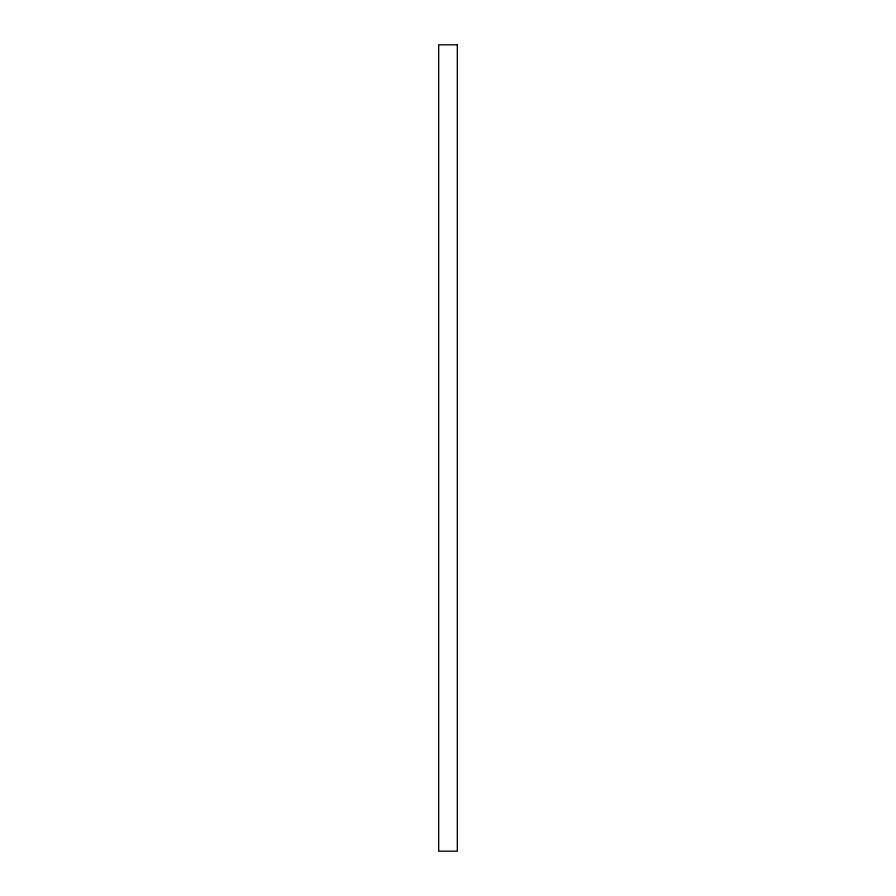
<?xml version="1.0" encoding="UTF-8"?>
<svg xmlns="http://www.w3.org/2000/svg" width="896" height="896" viewBox="0 0 896 896"><rect width="100%" height="100%" fill="white"/><g stroke="black" fill="none" stroke-linecap="round" stroke-linejoin="round"><path stroke-width="1.34" d="M457.307 44.8L438.693 44.8L438.693 851.2L457.307 851.2L457.307 44.8"/></g></svg>
